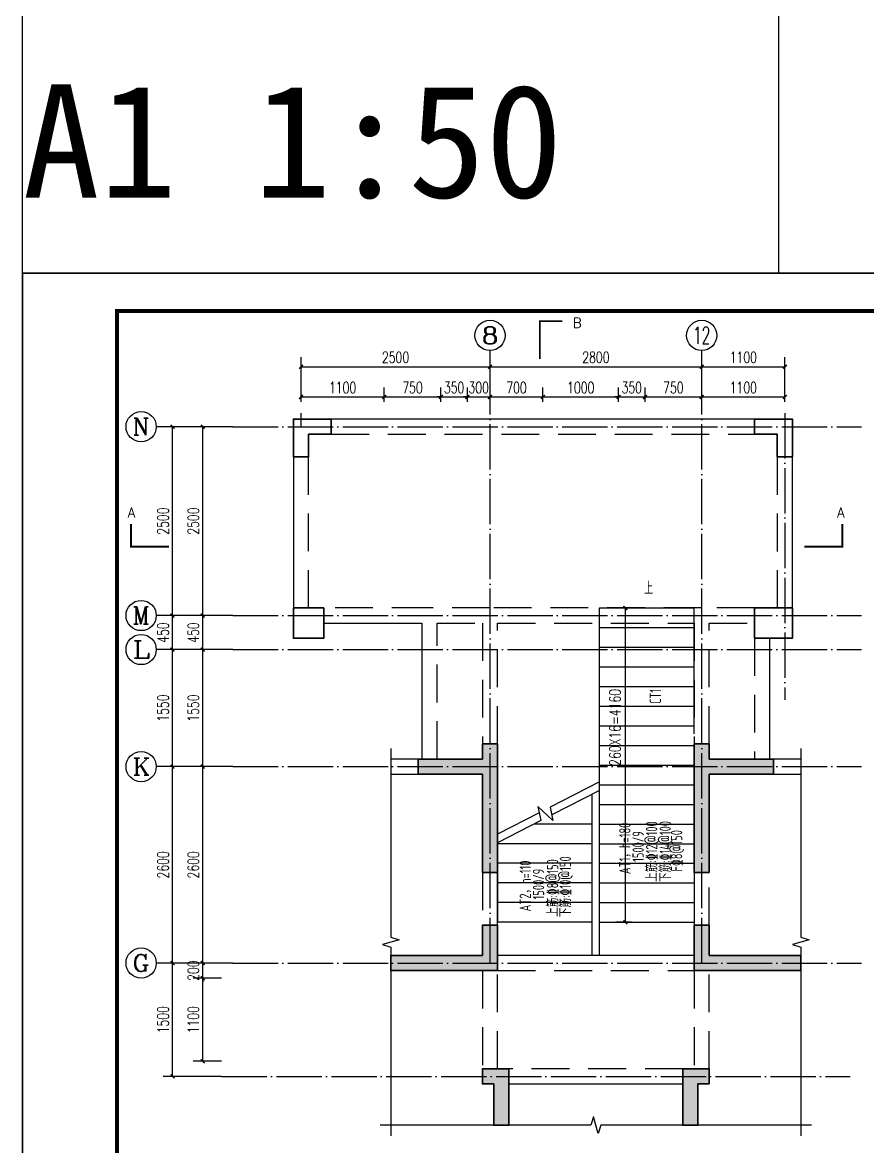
# Model space of a CAD drawing. Extents: x 393367 to 3005760, y 4998 to 826018.
# Drawn here: x 2798753 to 2809930, y 536102 to 550981 of the extents above; entities that cross this region are included whole.
import ezdxf
from ezdxf.enums import TextEntityAlignment as Align

# ---------------------------------------------------------------- set-up
doc = ezdxf.new("R2010")
doc.units = 0
doc.header["$LTSCALE"] = 1000
doc.linetypes.add('DASHED', pattern=[0.75, 0.5, -0.25])
doc.linetypes.add('DOTE', pattern=[2.42, 2, -0.2, 0.02, -0.2])
doc.layers.get('0').update_dxf_attribs({"linetype": 'CONTINUOUS'})
doc.layers.get('Defpoints').update_dxf_attribs({"linetype": 'CONTINUOUS'})
for name, color, linetype in [('-TK', 7, 'CONTINUOUS'), ('AXIS', 3, 'CONTINUOUS'), ('AXIS_TEXT', 7, 'CONTINUOUS'), ('COLU', 7, 'CONTINUOUS'), ('DIM', 3, 'CONTINUOUS'), ('DIM_SYMB', 3, 'CONTINUOUS'), ('DOTE', 8, 'DOTE'), ('PUB_DIM', 3, 'CONTINUOUS'), ('PUB_TEXT', 7, 'CONTINUOUS'), ('S-梁', 4, 'DASHED'), ('S-梁实线', 4, 'CONTINUOUS'), ('S-砼墙', 150, 'CONTINUOUS'), ('S-砼墙填充', 251, 'CONTINUOUS'), ('STAIR', 2, 'CONTINUOUS'), ('TEXT', 7, 'CONTINUOUS'), ('THIN', 7, 'CONTINUOUS'), ('尺寸标注', 86, 'CONTINUOUS')]:
    doc.layers.add(name, color=color, linetype=linetype)
doc.layers.add('yichutu', color=7, linetype='CONTINUOUS', true_color=0xffffff, plot=False)
doc.styles.add('_TCH_AXIS', font='COMPLEX', dxfattribs={"bigfont": 'GBCBIG'})
doc.styles.add('_TCH_DIM', font='simplex.shx', dxfattribs={"width": 0.65, "bigfont": 'gbcbig.shx'})
doc.styles.add('_TCH_DIM_T3', font='SIMPLEX', dxfattribs={"width": 0.705882, "bigfont": 'GBCBIG'})
doc.styles.add('_TCH_LABEL', font='COMPLEX', dxfattribs={"bigfont": 'GBCBIG'})
doc.styles.add('COMPLEX', font='COMPLEX')
doc.styles.add('TSSD_Rein', font='Tssdeng.shx', dxfattribs={"width": 0.7, "bigfont": 'hztxt.shx'})
doc.dimstyles.new('_TCH_ARCH&&50', dxfattribs={"dimtxt": 148.75, "dimasz": 50, "dimexe": 125, "dimexo": 150, "dimgap": 50, "dimtad": 1, "dimdec": 0, "dimzin": 0, "dimdsep": 46, "dimtxsty": '_TCH_DIM_T3', "dimblk": 'ARCHTICK', "dimcen": 0.09, "dimclrt": 4, "dimazin": 2, "dimtfac": 1, "dimtdec": 0, "dimtix": 1, "dimtmove": 2, "dimatfit": 3, "dimfxl": 1, "dimtolj": 1, "dimtzin": 0, "dimarcsym": 0})

# ---------------------------------------------------------------- blocks, each defined once
blk = doc.blocks.new('A1')
blk.add_lwpolyline([(0, 59400), (0, 0), (84100, 0), (84100, 59400)], close=True)
at = {"const_width": 100}
blk.add_lwpolyline([(2500, 58400), (2500, 1000), (83100, 1000), (83100, 58400)], close=True, dxfattribs=at)
blk = doc.blocks.new('_axiso')
blk.add_circle((0, 0), 0.5)
at = {"layer": 'AXIS_TEXT', "style": 'COMPLEX', "width": 1.041667}
blk.add_attdef('A', text='', height=0.56, dxfattribs=at).set_placement((-0.25, -0.28), (0.25, -0.28), align=Align.FIT)
blk = doc.blocks.new('_ArchTick')
at = {"color": 0, "linetype": 'ByBlock', "const_width": 0.4}
blk.add_lwpolyline([(-0.5, -0.5), (0.5, 0.5)], dxfattribs=at)
blk = doc.blocks.new('*D2278')
at = {"layer": 'Defpoints', "color": 0, "transparency": 16777216}
for p in [(2801137, 538330), (2801537, 538330), (2801537, 537230)]:
    blk.add_point(p, dxfattribs=at)
at = {"layer": '尺寸标注', "color": 0, "lineweight": -2, "transparency": 16777216}
for p, q in [((2801387, 538330), (2801012, 538330)), ((2801137, 537230), (2801137, 538330)), ((2801387, 537230), (2801012, 537230))]:
    blk.add_line(p, q, dxfattribs=at)
at = {"layer": '尺寸标注', "color": 0, "lineweight": -2, "transparency": 16777216, "xscale": 50, "yscale": 50, "zscale": 50}
for p, rotation in [((2801137, 538330), 90), ((2801137, 537230), 270)]:
    blk.add_blockref('_ArchTick', p, dxfattribs=dict(at, rotation=rotation))
at = {"layer": '尺寸标注', "color": 4, "transparency": 16777216, "insert": (2801012, 537780), "char_height": 148.8, "attachment_point": 5, "rotation": 90, "style": '_TCH_DIM_T3'}
blk.add_mtext('\\A1;1100', dxfattribs=at)
blk = doc.blocks.new('*D2279')
at = {"layer": 'Defpoints', "color": 0, "transparency": 16777216}
for p in [(2801137, 538530), (2801537, 538530), (2801537, 538330)]:
    blk.add_point(p, dxfattribs=at)
at = {"layer": '尺寸标注', "color": 0, "lineweight": -2, "transparency": 16777216}
for p, q in [((2801387, 538530), (2801012, 538530)), ((2801137, 538530), (2801137, 538580)), ((2801137, 538330), (2801137, 538530)), ((2801387, 538330), (2801012, 538330)), ((2801137, 538330), (2801137, 538280))]:
    blk.add_line(p, q, dxfattribs=at)
at = {"layer": '尺寸标注', "color": 0, "lineweight": -2, "transparency": 16777216, "xscale": 50, "yscale": 50, "zscale": 50}
for p, rotation in [((2801137, 538530), 270), ((2801137, 538330), 90)]:
    blk.add_blockref('_ArchTick', p, dxfattribs=dict(at, rotation=rotation))
at = {"layer": '尺寸标注', "color": 4, "transparency": 16777216, "insert": (2801012, 538430), "char_height": 148.8, "attachment_point": 5, "rotation": 90, "style": '_TCH_DIM_T3'}
blk.add_mtext('\\A1;200', dxfattribs=at)
blk = doc.blocks.new('*D2280')
at = {"layer": 'Defpoints', "color": 0, "transparency": 16777216}
for p in [(2801137, 541130), (2801537, 541130), (2801537, 538530)]:
    blk.add_point(p, dxfattribs=at)
at = {"layer": '尺寸标注', "color": 0, "lineweight": -2, "transparency": 16777216}
for p, q in [((2801387, 541130), (2801012, 541130)), ((2801137, 538530), (2801137, 541130)), ((2801387, 538530), (2801012, 538530))]:
    blk.add_line(p, q, dxfattribs=at)
at = {"layer": '尺寸标注', "color": 0, "lineweight": -2, "transparency": 16777216, "xscale": 50, "yscale": 50, "zscale": 50}
for p, rotation in [((2801137, 541130), 90), ((2801137, 538530), 270)]:
    blk.add_blockref('_ArchTick', p, dxfattribs=dict(at, rotation=rotation))
at = {"layer": '尺寸标注', "color": 4, "transparency": 16777216, "insert": (2801012, 539830), "char_height": 148.8, "attachment_point": 5, "rotation": 90, "style": '_TCH_DIM_T3'}
blk.add_mtext('\\A1;2600', dxfattribs=at)
blk = doc.blocks.new('*D2281')
at = {"layer": 'Defpoints', "color": 0, "transparency": 16777216}
for p in [(2801137, 542680), (2801537, 542680), (2801537, 541130)]:
    blk.add_point(p, dxfattribs=at)
at = {"layer": '尺寸标注', "color": 0, "lineweight": -2, "transparency": 16777216}
for p, q in [((2801387, 542680), (2801012, 542680)), ((2801137, 541130), (2801137, 542680)), ((2801387, 541130), (2801012, 541130))]:
    blk.add_line(p, q, dxfattribs=at)
at = {"layer": '尺寸标注', "color": 0, "lineweight": -2, "transparency": 16777216, "xscale": 50, "yscale": 50, "zscale": 50}
for p, rotation in [((2801137, 542680), 90), ((2801137, 541130), 270)]:
    blk.add_blockref('_ArchTick', p, dxfattribs=dict(at, rotation=rotation))
at = {"layer": '尺寸标注', "color": 4, "transparency": 16777216, "insert": (2801012, 541905), "char_height": 148.8, "attachment_point": 5, "rotation": 90, "style": '_TCH_DIM_T3'}
blk.add_mtext('\\A1;1550', dxfattribs=at)
blk = doc.blocks.new('*D2282')
at = {"layer": 'Defpoints', "color": 0, "transparency": 16777216}
for p in [(2801137, 543130), (2801537, 543130), (2801537, 542680)]:
    blk.add_point(p, dxfattribs=at)
at = {"layer": '尺寸标注', "color": 0, "lineweight": -2, "transparency": 16777216}
for p, q in [((2801387, 543130), (2801012, 543130)), ((2801137, 542680), (2801137, 543130)), ((2801387, 542680), (2801012, 542680))]:
    blk.add_line(p, q, dxfattribs=at)
at = {"layer": '尺寸标注', "color": 0, "lineweight": -2, "transparency": 16777216, "xscale": 50, "yscale": 50, "zscale": 50}
for p, rotation in [((2801137, 543130), 90), ((2801137, 542680), 270)]:
    blk.add_blockref('_ArchTick', p, dxfattribs=dict(at, rotation=rotation))
at = {"layer": '尺寸标注', "color": 4, "transparency": 16777216, "insert": (2801012, 542905), "char_height": 148.8, "attachment_point": 5, "rotation": 90, "style": '_TCH_DIM_T3'}
blk.add_mtext('\\A1;450', dxfattribs=at)
blk = doc.blocks.new('*D2283')
at = {"layer": 'Defpoints', "color": 0, "transparency": 16777216}
for p in [(2801137, 545630), (2801537, 545630), (2801537, 543130)]:
    blk.add_point(p, dxfattribs=at)
at = {"layer": '尺寸标注', "color": 0, "lineweight": -2, "transparency": 16777216}
for p, q in [((2801387, 545630), (2801012, 545630)), ((2801137, 543130), (2801137, 545630)), ((2801387, 543130), (2801012, 543130))]:
    blk.add_line(p, q, dxfattribs=at)
at = {"layer": '尺寸标注', "color": 0, "lineweight": -2, "transparency": 16777216, "xscale": 50, "yscale": 50, "zscale": 50}
for p, rotation in [((2801137, 545630), 90), ((2801137, 543130), 270)]:
    blk.add_blockref('_ArchTick', p, dxfattribs=dict(at, rotation=rotation))
at = {"layer": '尺寸标注', "color": 4, "transparency": 16777216, "insert": (2801012, 544380), "char_height": 148.8, "attachment_point": 5, "rotation": 90, "style": '_TCH_DIM_T3'}
blk.add_mtext('\\A1;2500', dxfattribs=at)
blk = doc.blocks.new('*D2284')
at = {"layer": 'Defpoints', "color": 0, "transparency": 16777216}
for p in [(2800737, 538530), (2801537, 538530), (2801537, 537030)]:
    blk.add_point(p, dxfattribs=at)
at = {"layer": 'PUB_DIM', "color": 0, "lineweight": -2, "transparency": 16777216}
for p, q in [((2801387, 538530), (2800612, 538530)), ((2800737, 537030), (2800737, 538530)), ((2801387, 537030), (2800612, 537030))]:
    blk.add_line(p, q, dxfattribs=at)
at = {"layer": 'PUB_DIM', "color": 0, "lineweight": -2, "transparency": 16777216, "xscale": 50, "yscale": 50, "zscale": 50}
for p, rotation in [((2800737, 538530), 90), ((2800737, 537030), 270)]:
    blk.add_blockref('_ArchTick', p, dxfattribs=dict(at, rotation=rotation))
at = {"layer": 'PUB_DIM', "color": 4, "transparency": 16777216, "insert": (2800612, 537780), "char_height": 148.8, "attachment_point": 5, "rotation": 90, "style": '_TCH_DIM_T3'}
blk.add_mtext('\\A1;1500', dxfattribs=at)
blk = doc.blocks.new('*D2285')
at = {"layer": 'Defpoints', "color": 0, "transparency": 16777216}
for p in [(2800737, 541130), (2801537, 541130), (2801537, 538530)]:
    blk.add_point(p, dxfattribs=at)
at = {"layer": 'PUB_DIM', "color": 0, "lineweight": -2, "transparency": 16777216}
for p, q in [((2801387, 541130), (2800612, 541130)), ((2800737, 538530), (2800737, 541130)), ((2801387, 538530), (2800612, 538530))]:
    blk.add_line(p, q, dxfattribs=at)
at = {"layer": 'PUB_DIM', "color": 0, "lineweight": -2, "transparency": 16777216, "xscale": 50, "yscale": 50, "zscale": 50}
for p, rotation in [((2800737, 541130), 90), ((2800737, 538530), 270)]:
    blk.add_blockref('_ArchTick', p, dxfattribs=dict(at, rotation=rotation))
at = {"layer": 'PUB_DIM', "color": 4, "transparency": 16777216, "insert": (2800612, 539830), "char_height": 148.8, "attachment_point": 5, "rotation": 90, "style": '_TCH_DIM_T3'}
blk.add_mtext('\\A1;2600', dxfattribs=at)
blk = doc.blocks.new('*D2286')
at = {"layer": 'Defpoints', "color": 0, "transparency": 16777216}
for p in [(2800737, 542680), (2801537, 542680), (2801537, 541130)]:
    blk.add_point(p, dxfattribs=at)
at = {"layer": 'PUB_DIM', "color": 0, "lineweight": -2, "transparency": 16777216}
for p, q in [((2801387, 542680), (2800612, 542680)), ((2800737, 541130), (2800737, 542680)), ((2801387, 541130), (2800612, 541130))]:
    blk.add_line(p, q, dxfattribs=at)
at = {"layer": 'PUB_DIM', "color": 0, "lineweight": -2, "transparency": 16777216, "xscale": 50, "yscale": 50, "zscale": 50}
for p, rotation in [((2800737, 542680), 90), ((2800737, 541130), 270)]:
    blk.add_blockref('_ArchTick', p, dxfattribs=dict(at, rotation=rotation))
at = {"layer": 'PUB_DIM', "color": 4, "transparency": 16777216, "insert": (2800612, 541905), "char_height": 148.8, "attachment_point": 5, "rotation": 90, "style": '_TCH_DIM_T3'}
blk.add_mtext('\\A1;1550', dxfattribs=at)
blk = doc.blocks.new('*D2287')
at = {"layer": 'Defpoints', "color": 0, "transparency": 16777216}
for p in [(2800737, 543130), (2801537, 543130), (2801537, 542680)]:
    blk.add_point(p, dxfattribs=at)
at = {"layer": 'PUB_DIM', "color": 0, "lineweight": -2, "transparency": 16777216}
for p, q in [((2801387, 543130), (2800612, 543130)), ((2800737, 542680), (2800737, 543130)), ((2801387, 542680), (2800612, 542680))]:
    blk.add_line(p, q, dxfattribs=at)
at = {"layer": 'PUB_DIM', "color": 0, "lineweight": -2, "transparency": 16777216, "xscale": 50, "yscale": 50, "zscale": 50}
for p, rotation in [((2800737, 543130), 90), ((2800737, 542680), 270)]:
    blk.add_blockref('_ArchTick', p, dxfattribs=dict(at, rotation=rotation))
at = {"layer": 'PUB_DIM', "color": 4, "transparency": 16777216, "insert": (2800612, 542905), "char_height": 148.8, "attachment_point": 5, "rotation": 90, "style": '_TCH_DIM_T3'}
blk.add_mtext('\\A1;450', dxfattribs=at)
blk = doc.blocks.new('*D2288')
at = {"layer": 'Defpoints', "color": 0, "transparency": 16777216}
for p in [(2800737, 545630), (2801537, 545630), (2801537, 543130)]:
    blk.add_point(p, dxfattribs=at)
at = {"layer": 'PUB_DIM', "color": 0, "lineweight": -2, "transparency": 16777216}
for p, q in [((2801387, 545630), (2800612, 545630)), ((2800737, 543130), (2800737, 545630)), ((2801387, 543130), (2800612, 543130))]:
    blk.add_line(p, q, dxfattribs=at)
at = {"layer": 'PUB_DIM', "color": 0, "lineweight": -2, "transparency": 16777216, "xscale": 50, "yscale": 50, "zscale": 50}
for p, rotation in [((2800737, 545630), 90), ((2800737, 543130), 270)]:
    blk.add_blockref('_ArchTick', p, dxfattribs=dict(at, rotation=rotation))
at = {"layer": 'PUB_DIM', "color": 4, "transparency": 16777216, "insert": (2800612, 544380), "char_height": 148.8, "attachment_point": 5, "rotation": 90, "style": '_TCH_DIM_T3'}
blk.add_mtext('\\A1;2500', dxfattribs=at)
blk = doc.blocks.new('*D2289')
at = {"layer": 'Defpoints', "color": 0, "transparency": 16777216}
for p in [(2803537, 546024), (2802437, 545809), (2803537, 545809)]:
    blk.add_point(p, dxfattribs=at)
at = {"layer": '尺寸标注', "color": 0, "lineweight": -2, "transparency": 16777216}
for p, q in [((2802437, 545959), (2802437, 546149)), ((2803537, 545959), (2803537, 546149)), ((2802437, 546024), (2803537, 546024))]:
    blk.add_line(p, q, dxfattribs=at)
at = {"layer": '尺寸标注', "color": 0, "lineweight": -2, "transparency": 16777216, "xscale": 50, "yscale": 50, "zscale": 50, "rotation": 180}
blk.add_blockref('_ArchTick', (2802437, 546024), dxfattribs=at)
at = {"layer": '尺寸标注', "color": 0, "lineweight": -2, "transparency": 16777216, "xscale": 50, "yscale": 50, "zscale": 50}
blk.add_blockref('_ArchTick', (2803537, 546024), dxfattribs=at)
at = {"layer": '尺寸标注', "color": 4, "transparency": 16777216, "insert": (2802987, 546148), "char_height": 148.8, "attachment_point": 5, "style": '_TCH_DIM_T3'}
blk.add_mtext('\\A1;1100', dxfattribs=at)
blk = doc.blocks.new('*D2290')
at = {"layer": 'Defpoints', "color": 0, "transparency": 16777216}
for p in [(2804287, 546024), (2803537, 545809), (2804287, 545809)]:
    blk.add_point(p, dxfattribs=at)
at = {"layer": '尺寸标注', "color": 0, "lineweight": -2, "transparency": 16777216}
for p, q in [((2803537, 545959), (2803537, 546149)), ((2804287, 545959), (2804287, 546149)), ((2803537, 546024), (2804287, 546024))]:
    blk.add_line(p, q, dxfattribs=at)
at = {"layer": '尺寸标注', "color": 0, "lineweight": -2, "transparency": 16777216, "xscale": 50, "yscale": 50, "zscale": 50, "rotation": 180}
blk.add_blockref('_ArchTick', (2803537, 546024), dxfattribs=at)
at = {"layer": '尺寸标注', "color": 0, "lineweight": -2, "transparency": 16777216, "xscale": 50, "yscale": 50, "zscale": 50}
blk.add_blockref('_ArchTick', (2804287, 546024), dxfattribs=at)
at = {"layer": '尺寸标注', "color": 4, "transparency": 16777216, "insert": (2803912, 546148), "char_height": 148.8, "attachment_point": 5, "style": '_TCH_DIM_T3'}
blk.add_mtext('\\A1;750', dxfattribs=at)
blk = doc.blocks.new('*D2291')
at = {"layer": 'Defpoints', "color": 0, "transparency": 16777216}
for p in [(2804637, 546024), (2804287, 545809), (2804637, 545809)]:
    blk.add_point(p, dxfattribs=at)
at = {"layer": '尺寸标注', "color": 0, "lineweight": -2, "transparency": 16777216}
for p, q in [((2804287, 545959), (2804287, 546149)), ((2804637, 545959), (2804637, 546149)), ((2804287, 546024), (2804237, 546024)), ((2804287, 546024), (2804637, 546024)), ((2804637, 546024), (2804687, 546024))]:
    blk.add_line(p, q, dxfattribs=at)
at = {"layer": '尺寸标注', "color": 0, "lineweight": -2, "transparency": 16777216, "xscale": 50, "yscale": 50, "zscale": 50}
blk.add_blockref('_ArchTick', (2804287, 546024), dxfattribs=at)
at = {"layer": '尺寸标注', "color": 0, "lineweight": -2, "transparency": 16777216, "xscale": 50, "yscale": 50, "zscale": 50, "rotation": 180}
blk.add_blockref('_ArchTick', (2804637, 546024), dxfattribs=at)
at = {"layer": '尺寸标注', "color": 4, "transparency": 16777216, "insert": (2804462, 546148), "char_height": 148.8, "attachment_point": 5, "style": '_TCH_DIM_T3'}
blk.add_mtext('\\A1;350', dxfattribs=at)
blk = doc.blocks.new('*D2269')
at = {"layer": 'Defpoints', "color": 0, "transparency": 16777216}
for p in [(2804937, 546024), (2804637, 545809), (2804937, 545809)]:
    blk.add_point(p, dxfattribs=at)
at = {"layer": '尺寸标注', "color": 0, "lineweight": -2, "transparency": 16777216}
for p, q in [((2804637, 545959), (2804637, 546149)), ((2804937, 545959), (2804937, 546149)), ((2804637, 546024), (2804587, 546024)), ((2804637, 546024), (2804937, 546024)), ((2804937, 546024), (2804987, 546024))]:
    blk.add_line(p, q, dxfattribs=at)
at = {"layer": '尺寸标注', "color": 0, "lineweight": -2, "transparency": 16777216, "xscale": 50, "yscale": 50, "zscale": 50}
blk.add_blockref('_ArchTick', (2804637, 546024), dxfattribs=at)
at = {"layer": '尺寸标注', "color": 0, "lineweight": -2, "transparency": 16777216, "xscale": 50, "yscale": 50, "zscale": 50, "rotation": 180}
blk.add_blockref('_ArchTick', (2804937, 546024), dxfattribs=at)
at = {"layer": '尺寸标注', "color": 4, "transparency": 16777216, "insert": (2804787, 546148), "char_height": 148.8, "attachment_point": 5, "style": '_TCH_DIM_T3'}
blk.add_mtext('\\A1;300', dxfattribs=at)
blk = doc.blocks.new('*D2270')
at = {"layer": 'Defpoints', "color": 0, "transparency": 16777216}
for p in [(2805637, 546024), (2804937, 545809), (2805637, 545809)]:
    blk.add_point(p, dxfattribs=at)
at = {"layer": '尺寸标注', "color": 0, "lineweight": -2, "transparency": 16777216}
for p, q in [((2804937, 545959), (2804937, 546149)), ((2805637, 545959), (2805637, 546149)), ((2804937, 546024), (2805637, 546024))]:
    blk.add_line(p, q, dxfattribs=at)
at = {"layer": '尺寸标注', "color": 0, "lineweight": -2, "transparency": 16777216, "xscale": 50, "yscale": 50, "zscale": 50, "rotation": 180}
blk.add_blockref('_ArchTick', (2804937, 546024), dxfattribs=at)
at = {"layer": '尺寸标注', "color": 0, "lineweight": -2, "transparency": 16777216, "xscale": 50, "yscale": 50, "zscale": 50}
blk.add_blockref('_ArchTick', (2805637, 546024), dxfattribs=at)
at = {"layer": '尺寸标注', "color": 4, "transparency": 16777216, "insert": (2805287, 546148), "char_height": 148.8, "attachment_point": 5, "style": '_TCH_DIM_T3'}
blk.add_mtext('\\A1;700', dxfattribs=at)
blk = doc.blocks.new('*D2271')
at = {"layer": 'Defpoints', "color": 0, "transparency": 16777216}
for p in [(2806637, 546024), (2805637, 545809), (2806637, 545809)]:
    blk.add_point(p, dxfattribs=at)
at = {"layer": '尺寸标注', "color": 0, "lineweight": -2, "transparency": 16777216}
for p, q in [((2805637, 545959), (2805637, 546149)), ((2806637, 545959), (2806637, 546149)), ((2805637, 546024), (2806637, 546024))]:
    blk.add_line(p, q, dxfattribs=at)
at = {"layer": '尺寸标注', "color": 0, "lineweight": -2, "transparency": 16777216, "xscale": 50, "yscale": 50, "zscale": 50, "rotation": 180}
blk.add_blockref('_ArchTick', (2805637, 546024), dxfattribs=at)
at = {"layer": '尺寸标注', "color": 0, "lineweight": -2, "transparency": 16777216, "xscale": 50, "yscale": 50, "zscale": 50}
blk.add_blockref('_ArchTick', (2806637, 546024), dxfattribs=at)
at = {"layer": '尺寸标注', "color": 4, "transparency": 16777216, "insert": (2806137, 546148), "char_height": 148.8, "attachment_point": 5, "style": '_TCH_DIM_T3'}
blk.add_mtext('\\A1;1000', dxfattribs=at)
blk = doc.blocks.new('*D2272')
at = {"layer": 'Defpoints', "color": 0, "transparency": 16777216}
for p in [(2806987, 546024), (2806637, 545809), (2806987, 545809)]:
    blk.add_point(p, dxfattribs=at)
at = {"layer": '尺寸标注', "color": 0, "lineweight": -2, "transparency": 16777216}
for p, q in [((2806637, 545959), (2806637, 546149)), ((2806987, 545959), (2806987, 546149)), ((2806637, 546024), (2806587, 546024)), ((2806637, 546024), (2806987, 546024)), ((2806987, 546024), (2807037, 546024))]:
    blk.add_line(p, q, dxfattribs=at)
at = {"layer": '尺寸标注', "color": 0, "lineweight": -2, "transparency": 16777216, "xscale": 50, "yscale": 50, "zscale": 50}
blk.add_blockref('_ArchTick', (2806637, 546024), dxfattribs=at)
at = {"layer": '尺寸标注', "color": 0, "lineweight": -2, "transparency": 16777216, "xscale": 50, "yscale": 50, "zscale": 50, "rotation": 180}
blk.add_blockref('_ArchTick', (2806987, 546024), dxfattribs=at)
at = {"layer": '尺寸标注', "color": 4, "transparency": 16777216, "insert": (2806812, 546148), "char_height": 148.8, "attachment_point": 5, "style": '_TCH_DIM_T3'}
blk.add_mtext('\\A1;350', dxfattribs=at)
blk = doc.blocks.new('*D2273')
at = {"layer": 'Defpoints', "color": 0, "transparency": 16777216}
for p in [(2807737, 546024), (2806987, 545809), (2807737, 545809)]:
    blk.add_point(p, dxfattribs=at)
at = {"layer": '尺寸标注', "color": 0, "lineweight": -2, "transparency": 16777216}
for p, q in [((2806987, 545959), (2806987, 546149)), ((2807737, 545959), (2807737, 546149)), ((2806987, 546024), (2807737, 546024))]:
    blk.add_line(p, q, dxfattribs=at)
at = {"layer": '尺寸标注', "color": 0, "lineweight": -2, "transparency": 16777216, "xscale": 50, "yscale": 50, "zscale": 50, "rotation": 180}
blk.add_blockref('_ArchTick', (2806987, 546024), dxfattribs=at)
at = {"layer": '尺寸标注', "color": 0, "lineweight": -2, "transparency": 16777216, "xscale": 50, "yscale": 50, "zscale": 50}
blk.add_blockref('_ArchTick', (2807737, 546024), dxfattribs=at)
at = {"layer": '尺寸标注', "color": 4, "transparency": 16777216, "insert": (2807362, 546148), "char_height": 148.8, "attachment_point": 5, "style": '_TCH_DIM_T3'}
blk.add_mtext('\\A1;750', dxfattribs=at)
blk = doc.blocks.new('*D2274')
at = {"layer": 'Defpoints', "color": 0, "transparency": 16777216}
for p in [(2808837, 546024), (2807737, 545809), (2808837, 545809)]:
    blk.add_point(p, dxfattribs=at)
at = {"layer": '尺寸标注', "color": 0, "lineweight": -2, "transparency": 16777216}
for p, q in [((2807737, 545959), (2807737, 546149)), ((2808837, 545959), (2808837, 546149)), ((2807737, 546024), (2808837, 546024))]:
    blk.add_line(p, q, dxfattribs=at)
at = {"layer": '尺寸标注', "color": 0, "lineweight": -2, "transparency": 16777216, "xscale": 50, "yscale": 50, "zscale": 50, "rotation": 180}
blk.add_blockref('_ArchTick', (2807737, 546024), dxfattribs=at)
at = {"layer": '尺寸标注', "color": 0, "lineweight": -2, "transparency": 16777216, "xscale": 50, "yscale": 50, "zscale": 50}
blk.add_blockref('_ArchTick', (2808837, 546024), dxfattribs=at)
at = {"layer": '尺寸标注', "color": 4, "transparency": 16777216, "insert": (2808287, 546148), "char_height": 148.8, "attachment_point": 5, "style": '_TCH_DIM_T3'}
blk.add_mtext('\\A1;1100', dxfattribs=at)
blk = doc.blocks.new('*D2275')
at = {"layer": 'Defpoints', "color": 0, "transparency": 16777216}
for p in [(2804937, 546424), (2802437, 545809), (2804937, 545809)]:
    blk.add_point(p, dxfattribs=at)
at = {"layer": 'PUB_DIM', "color": 0, "lineweight": -2, "transparency": 16777216}
for p, q in [((2802437, 545959), (2802437, 546549)), ((2804937, 545959), (2804937, 546549)), ((2802437, 546424), (2804937, 546424))]:
    blk.add_line(p, q, dxfattribs=at)
at = {"layer": 'PUB_DIM', "color": 0, "lineweight": -2, "transparency": 16777216, "xscale": 50, "yscale": 50, "zscale": 50, "rotation": 180}
blk.add_blockref('_ArchTick', (2802437, 546424), dxfattribs=at)
at = {"layer": 'PUB_DIM', "color": 0, "lineweight": -2, "transparency": 16777216, "xscale": 50, "yscale": 50, "zscale": 50}
blk.add_blockref('_ArchTick', (2804937, 546424), dxfattribs=at)
at = {"layer": 'PUB_DIM', "color": 4, "transparency": 16777216, "insert": (2803687, 546548), "char_height": 148.8, "attachment_point": 5, "style": '_TCH_DIM_T3'}
blk.add_mtext('\\A1;2500', dxfattribs=at)
blk = doc.blocks.new('*D2276')
at = {"layer": 'Defpoints', "color": 0, "transparency": 16777216}
for p in [(2807737, 546424), (2804937, 545809), (2807737, 545809)]:
    blk.add_point(p, dxfattribs=at)
at = {"layer": 'PUB_DIM', "color": 0, "lineweight": -2, "transparency": 16777216}
for p, q in [((2804937, 545959), (2804937, 546549)), ((2807737, 545959), (2807737, 546549)), ((2804937, 546424), (2807737, 546424))]:
    blk.add_line(p, q, dxfattribs=at)
at = {"layer": 'PUB_DIM', "color": 0, "lineweight": -2, "transparency": 16777216, "xscale": 50, "yscale": 50, "zscale": 50, "rotation": 180}
blk.add_blockref('_ArchTick', (2804937, 546424), dxfattribs=at)
at = {"layer": 'PUB_DIM', "color": 0, "lineweight": -2, "transparency": 16777216, "xscale": 50, "yscale": 50, "zscale": 50}
blk.add_blockref('_ArchTick', (2807737, 546424), dxfattribs=at)
at = {"layer": 'PUB_DIM', "color": 4, "transparency": 16777216, "insert": (2806337, 546548), "char_height": 148.8, "attachment_point": 5, "style": '_TCH_DIM_T3'}
blk.add_mtext('\\A1;2800', dxfattribs=at)
blk = doc.blocks.new('*D2277')
at = {"layer": 'Defpoints', "color": 0, "transparency": 16777216}
for p in [(2808837, 546424), (2807737, 545809), (2808837, 545809)]:
    blk.add_point(p, dxfattribs=at)
at = {"layer": 'PUB_DIM', "color": 0, "lineweight": -2, "transparency": 16777216}
for p, q in [((2807737, 545959), (2807737, 546549)), ((2808837, 545959), (2808837, 546549)), ((2807737, 546424), (2808837, 546424))]:
    blk.add_line(p, q, dxfattribs=at)
at = {"layer": 'PUB_DIM', "color": 0, "lineweight": -2, "transparency": 16777216, "xscale": 50, "yscale": 50, "zscale": 50, "rotation": 180}
blk.add_blockref('_ArchTick', (2807737, 546424), dxfattribs=at)
at = {"layer": 'PUB_DIM', "color": 0, "lineweight": -2, "transparency": 16777216, "xscale": 50, "yscale": 50, "zscale": 50}
blk.add_blockref('_ArchTick', (2808837, 546424), dxfattribs=at)
at = {"layer": 'PUB_DIM', "color": 4, "transparency": 16777216, "insert": (2808287, 546548), "char_height": 148.8, "attachment_point": 5, "style": '_TCH_DIM_T3'}
blk.add_mtext('\\A1;1100', dxfattribs=at)
blk = doc.blocks.new('*D2292')
at = {"layer": 'Defpoints', "color": 0, "transparency": 16777216}
for p in [(2806727, 543230), (2806956, 543230), (2806956, 539070)]:
    blk.add_point(p, dxfattribs=at)
at = {"layer": '尺寸标注', "color": 0, "lineweight": -2, "transparency": 16777216}
for p, q in [((2806806, 543230), (2806602, 543230)), ((2806727, 539070), (2806727, 543230)), ((2806806, 539070), (2806602, 539070))]:
    blk.add_line(p, q, dxfattribs=at)
at = {"layer": '尺寸标注', "color": 0, "lineweight": -2, "transparency": 16777216, "xscale": 50, "yscale": 50, "zscale": 50}
for p, rotation in [((2806727, 543230), 90), ((2806727, 539070), 270)]:
    blk.add_blockref('_ArchTick', p, dxfattribs=dict(at, rotation=rotation))
at = {"layer": '尺寸标注', "color": 4, "transparency": 16777216, "insert": (2806590, 541650), "char_height": 148.75, "attachment_point": 5, "rotation": 90, "style": '_TCH_DIM_T3'}
blk.add_mtext('\\A1;260X16=4160', dxfattribs=at)
blk = doc.blocks.new('yct-841-594-42050-29700-50-1000')
at = {"layer": 'yichutu', "color": 7, "true_color": 0xffffff}
blk.add_lwpolyline([(0, 0), (0, 29700), (42050, 29700), (42050, 0)], close=True, dxfattribs=at)
blk.add_text('A1 1:50', height=1500, dxfattribs=at).set_placement((0, 30700))

msp = doc.modelspace()

# ---------------------------------------------------------------- hatches: boundary and pattern name
at = {"layer": 'S-砼墙填充'}
for points in [[(2804836.77086, 541030.46778), (2804836.7475, 539730.46965), (2805036.7475, 539730.46591), (2805036.77273, 541430.46844), (2804836.77273, 541430.46844), (2804836.77273, 541230.46778), (2803986.77271, 541230.46778), (2803986.77271, 541030.46778)], [(2807836.74751, 539730.41359), (2807836.77087, 541030.42097), (2808686.77826, 541030.46778), (2808686.76724, 541230.46778), (2807836.77273, 541230.42097), (2807836.77273, 541430.46844), (2807636.77273, 541430.46844), (2807636.74751, 539730.41733)], [(2805036.67636, 538430.46752), (2805036.67636, 539030.46752), (2804836.67636, 539030.46752), (2804836.67636, 538630.46752), (2803623.75388, 538630.46752), (2803623.75388, 538430.46752)], [(2809049.78784, 538430.46752), (2809049.78784, 538630.46752), (2807836.8691, 538630.46752), (2807836.8691, 539030.46752), (2807636.8691, 539030.46752), (2807636.8691, 538430.46752)], [(2805186.67455, 536383.58311), (2805186.67455, 537130.4227), (2804836.67492, 537130.42399), (2804836.67418, 536930.42399), (2804986.67455, 536930.42344), (2804986.67455, 536383.58311)], [(2807836.8602, 536930.41291), (2807836.88162, 537130.41291), (2807486.87091, 537130.40577), (2807486.87091, 536383.58311), (2807686.87091, 536383.58311), (2807686.87091, 536930.42005)]]:
    msp.add_hatch(color=142, dxfattribs=at).paths.add_polyline_path(points)

# ---------------------------------------------------------------- linework, layer by layer
at = {"layer": 'AXIS'}
for p, q in [((2804936.77273, 545809.29703), (2804936.77273, 546638.5101)), ((2807736.77273, 545809.29703), (2807736.77273, 546638.5101)), ((2801536.77338, 545630.47092), (2800522.1658, 545630.47092)), ((2801536.77338, 543130.47193), (2800522.1658, 543130.47193)), ((2801536.77338, 542680.47193), (2800522.1658, 542680.47193)), ((2801536.77338, 541130.47194), (2800522.1658, 541130.47194)), ((2801536.77338, 538530.47193), (2800522.1658, 538530.47193))]:
    msp.add_line(p, q, dxfattribs=at)
at = {"layer": 'COLU', "lineweight": 35}
for points in [[(2802336.67495, 545230.51449), (2802536.67495, 545230.51449), (2802536.67495, 545530.51449), (2802836.67495, 545530.51449), (2802836.67495, 545730.51449), (2802336.67495, 545730.51449)], [(2808436.77273, 545730.41546), (2808436.77273, 545530.41546), (2808736.77273, 545530.41546), (2808736.77273, 545230.41546), (2808936.77273, 545230.41546), (2808936.77273, 545730.41546)], [(2802736.75781, 543230.46778), (2802336.75781, 543230.46778), (2802336.75781, 542830.46778), (2802736.75781, 542830.46778)], [(2808936.77273, 543230.41546), (2808436.77273, 543230.41546), (2808436.77273, 542830.41546), (2808936.77273, 542830.41546)]]:
    msp.add_lwpolyline(points, close=True, dxfattribs=at)
at = {"layer": 'DIM', "color": 5, "linetype": 'ByBlock'}
msp.add_lwpolyline([(2798752.93768, 557662.12225), (2808752.93768, 557662.12225), (2808752.93768, 547662.12225), (2798752.93768, 547662.12225)], close=True, dxfattribs=at)
at = {"layer": 'DIM_SYMB', "color": 6, "const_width": 25}
for points in [[(2805595.2492, 546527.97338), (2805595.2492, 547027.97338), (2805895.2492, 547027.97338)], [(2800688.90831, 544041.29468), (2800188.90831, 544041.29468), (2800188.90831, 544341.29468)], [(2809095.74479, 544041.29468), (2809595.74479, 544041.29468), (2809595.74479, 544341.29468)]]:
    msp.add_lwpolyline(points, dxfattribs=at)
at = {"layer": 'DIM_SYMB'}
msp.add_lwpolyline([(2807011.67454, 543360.47171, 0, 0, 0), (2807011.67454, 541560.47171, 40, 0, 0), (2807011.67454, 541410.47171, 0, 0, 0)], format="xyseb", dxfattribs=at)
at = {"layer": 'DOTE', "linetype": 'DOTE', "ltscale": 0.3}
for p, q in [((2802436.77323, 545630.46985), (2802436.77323, 545809.29703)), ((2804936.77273, 538530.74219), (2804936.77273, 545809.29703)), ((2807736.77273, 538530.74219), (2807736.77273, 545809.29703)), ((2808836.77186, 545809.29703), (2808836.77455, 542014.72213)), ((2801536.77338, 545630.47092), (2809849.35251, 545630.47092)), ((2801536.77338, 543130.47194), (2809849.35251, 543130.47194)), ((2801536.77338, 542680.47193), (2809849.35251, 542680.47193)), ((2801536.77338, 541130.47194), (2809849.35251, 541130.47194)), ((2801536.77338, 538530.47193), (2809849.35251, 538530.47193)), ((2801386.77338, 537030.47193), (2809699.35251, 537030.47193))]:
    msp.add_line(p, q, dxfattribs=at)
at = {"layer": 'S-梁'}
for p, q in [((2802836.67495, 545530.5083), (2808436.77273, 545530.42165)), ((2802536.7545, 543230.46778), (2802536.68821, 545230.51449)), ((2808736.77273, 545230.41546), (2808736.77273, 543230.41546)), ((2804136.77185, 543230.48272), (2802736.75781, 543230.47041)), ((2804936.81196, 543230.46778), (2804136.77459, 543230.48272)), ((2807736.81197, 543230.41546), (2804936.81196, 543230.46778)), ((2808436.77273, 543230.40238), (2807736.81197, 543230.41546)), ((2804236.77273, 541230.46778), (2804236.77273, 543030.48086)), ((2804236.77273, 543030.48086), (2804836.77273, 543030.46965)), ((2804836.77273, 543030.46965), (2804836.77273, 541430.46844)), ((2805036.77273, 541430.46844), (2805036.77273, 543030.46591)), ((2805036.77273, 543030.46591), (2807636.77273, 543030.41733)), ((2807636.77273, 543030.41733), (2807636.77273, 541430.46844)), ((2807836.77273, 541430.46844), (2807836.77273, 543030.41359)), ((2807836.77273, 543030.41359), (2808436.77273, 543030.40238)), ((2808436.77113, 542830.41546), (2808436.78819, 541230.45401)), ((2803623.75388, 541030.46778), (2803986.77271, 541030.46778)), ((2808686.77275, 541030.46778), (2809049.78784, 541030.46778)), ((2804836.7475, 539730.47726), (2804836.67636, 539030.477)), ((2807836.8691, 539030.48373), (2807836.74751, 539730.43168)), ((2804836.67636, 538430.46752), (2804836.67636, 537130.42399)), ((2805036.67636, 537130.42325), (2805036.67636, 538430.46752)), ((2805036.67636, 538430.46752), (2807636.8691, 538430.46752)), ((2807636.8691, 538430.46752), (2807636.8691, 537130.41648)), ((2807836.8691, 537130.41291), (2807836.8691, 538430.46752)), ((2807486.87091, 537130.41332), (2805186.67455, 537130.42266))]:
    msp.add_line(p, q, dxfattribs=at)
at = {"layer": 'S-梁实线'}
for p, q in [((2808436.77273, 545730.42165), (2802836.67495, 545730.5083)), ((2802336.68821, 545230.51449), (2802336.7545, 543230.46778)), ((2808936.77273, 543230.41546), (2808936.77273, 545230.41546)), ((2802736.75781, 543030.47041), (2804036.77273, 543030.48185)), ((2804036.77273, 543030.48185), (2804036.77273, 541230.46778)), ((2808636.78819, 541230.46502), (2808636.77113, 542830.41546)), ((2803986.77271, 541230.46778), (2803623.75388, 541230.46778)), ((2809049.78784, 541230.46778), (2808686.77275, 541230.46778)), ((2805036.67636, 539030.45803), (2805036.7475, 539730.45829)), ((2807636.74751, 539730.39925), (2807636.8691, 539030.4513)), ((2807636.8691, 538630.46752), (2805036.67636, 538630.46752)), ((2805186.67455, 536930.42266), (2807486.87091, 536930.41332))]:
    msp.add_line(p, q, dxfattribs=at)
at = {"layer": 'S-砼墙', "color": 150, "lineweight": 35}
for points in [[(2804836.77086, 541030.46778), (2804836.7475, 539730.46965), (2805036.7475, 539730.46591), (2805036.77273, 541430.46844), (2804836.77273, 541430.46844), (2804836.77273, 541230.46778), (2803986.77271, 541230.46778), (2803986.77271, 541030.46778)], [(2807836.74751, 539730.41359), (2807836.77087, 541030.42097), (2808686.77826, 541030.46778), (2808686.76724, 541230.46778), (2807836.77273, 541230.42097), (2807836.77273, 541430.46844), (2807636.77273, 541430.46844), (2807636.74751, 539730.41733)], [(2805036.67636, 538430.46752), (2805036.67636, 539030.46752), (2804836.67636, 539030.46752), (2804836.67636, 538630.46752), (2803623.75388, 538630.46752), (2803623.75388, 538430.46752)], [(2809049.78784, 538430.46752), (2809049.78784, 538630.46752), (2807836.8691, 538630.46752), (2807836.8691, 539030.46752), (2807636.8691, 539030.46752), (2807636.8691, 538430.46752)], [(2805186.67455, 536383.58311), (2805186.67455, 537130.4227), (2804836.67492, 537130.42399), (2804836.67418, 536930.42399), (2804986.67455, 536930.42344), (2804986.67455, 536383.58311), (2805186.67455, 536383.58311), (2805186.67455, 536383.58311)], [(2807836.8602, 536930.41291), (2807836.88162, 537130.41291), (2807486.87091, 537130.40577), (2807486.87091, 536383.58311), (2807486.87091, 536383.58311), (2807486.87091, 536383.58311), (2807686.87091, 536383.58311), (2807686.87091, 536930.42005)]]:
    msp.add_lwpolyline(points, close=True, dxfattribs=at)
at = {"layer": 'STAIR'}
for p, q in [((2806386.67454, 538630.46752), (2806386.67454, 543230.47171)), ((2806386.67454, 543230.47171), (2807636.67454, 543230.47171)), ((2807636.67454, 541566.47171), (2807636.67454, 543230.47171)), ((2806386.67454, 542970.47171), (2807636.67454, 542970.47171)), ((2806386.67454, 542710.47171), (2807636.67454, 542710.47171)), ((2806386.67454, 542450.47171), (2807636.67454, 542450.47171)), ((2806386.67454, 542190.47171), (2807636.67454, 542190.47171)), ((2806386.67454, 541930.47171), (2807636.67454, 541930.47171)), ((2806386.67454, 541670.47171), (2807636.67454, 541670.47171)), ((2806386.67454, 541410.47171), (2807636.77244, 541410.47171)), ((2806386.67454, 541150.47171), (2807636.76858, 541150.47171)), ((2806386.67454, 540928.72527), (2805730.72372, 540592.09115)), ((2806386.67454, 540890.47171), (2807636.76472, 540890.47171)), ((2806386.67454, 540816.32534), (2805752.54322, 540490.88899)), ((2806286.67635, 538630.46752), (2806286.67635, 540765.00624)), ((2805768.32996, 540417.66766), (2805571.08235, 540600.53269)), ((2805571.08235, 540600.53269), (2805610.44473, 540417.96401)), ((2805730.72372, 540592.09115), (2805768.32996, 540417.66766)), ((2806386.67454, 540630.47171), (2807636.67454, 540630.47171)), ((2805588.62523, 540519.16617), (2805036.70685, 540235.92153)), ((2805610.44473, 540417.96401), (2805036.70685, 540123.52159)), ((2806286.67635, 540370.47171), (2805517.90326, 540370.47171)), ((2806386.67454, 540370.47171), (2807636.67454, 540370.47171)), ((2805036.70685, 540123.52159), (2805036.70685, 539070.47171)), ((2806286.67635, 540110.47171), (2805036.70685, 540110.47171)), ((2806386.67454, 540110.47171), (2807636.67454, 540110.47171)), ((2806286.67635, 539850.47171), (2805036.70685, 539850.47171)), ((2806386.67454, 539850.47171), (2807636.67454, 539850.47171)), ((2806286.67635, 539590.47171), (2805036.70685, 539590.47171)), ((2806386.67454, 539590.47171), (2807636.67454, 539590.47171)), ((2806286.67635, 539330.47171), (2805036.70685, 539330.47171)), ((2806386.67454, 539330.47171), (2807636.67454, 539330.47171)), ((2806291.77823, 539070.47171), (2805041.80872, 539070.47171)), ((2806386.67454, 539070.47171), (2807636.67454, 539070.47171))]:
    msp.add_line(p, q, dxfattribs=at)
at = {"layer": 'THIN'}
for points in [[(2803623.75388, 541370.46778), (2803623.75388, 538872.02544), (2803733.75388, 538837.02544), (2803513.75388, 538777.02544), (2803623.75388, 538742.02544), (2803623.75388, 536243.58311)], [(2809049.78784, 541370.46778), (2809049.78784, 538872.02544), (2809159.78784, 538837.02544), (2808939.78784, 538777.02544), (2809049.78784, 538742.02544), (2809049.78784, 536243.58311)], [(2809189.78784, 536383.58311), (2806401.77086, 536383.58311), (2806366.77086, 536273.58311), (2806306.77086, 536493.58311), (2806271.77086, 536383.58311), (2803483.75388, 536383.58311)]]:
    msp.add_lwpolyline(points, dxfattribs=at)

# ---------------------------------------------------------------- block references
at = {"layer": '-TK', "xscale": 0.5, "yscale": 0.5, "zscale": 0.5}
msp.add_blockref('A1', (2798752.93768, 517962.12225), dxfattribs=at)
at = {"layer": 'AXIS'}
ref = msp.add_blockref('_axiso', (2804936.77273, 546838.5101), dxfattribs=dict(at, xscale=400, yscale=400, zscale=400))
ref.add_attrib('A', '8', dxfattribs={"layer": 'AXIS_TEXT', "height": 226.27417, "style": '_TCH_AXIS', "width": 1.5}).set_placement((2804823.63564, 546725.37301), (2805049.90981, 546725.37301), align=Align.FIT)
ref = msp.add_blockref('_axiso', (2807736.77273, 546838.5101), dxfattribs=dict(at, xscale=400, yscale=400, zscale=400))
ref.add_attrib('A', '12', dxfattribs={"layer": 'AXIS_TEXT', "height": 226.27417, "style": '_TCH_AXIS', "width": 0.724138}).set_placement((2807623.63564, 546725.37301), (2807849.90981, 546725.37301), align=Align.FIT)
ref = msp.add_blockref('_axiso', (2800322.1658, 545630.47092), dxfattribs=dict(at, xscale=400, yscale=400, zscale=400))
ref.add_attrib('A', 'N', dxfattribs={"layer": 'AXIS_TEXT', "height": 226.27417, "style": '_TCH_AXIS', "width": 1.105263}).set_placement((2800209.02871, 545517.33384), (2800435.30288, 545517.33384), align=Align.FIT)
ref = msp.add_blockref('_axiso', (2800322.1658, 543130.47193), dxfattribs=dict(at, xscale=400, yscale=400, zscale=400))
ref.add_attrib('A', 'M', dxfattribs={"layer": 'AXIS_TEXT', "height": 226.27417, "style": '_TCH_AXIS'}).set_placement((2800209.02871, 543017.33484), (2800435.30288, 543017.33484), align=Align.FIT)
ref = msp.add_blockref('_axiso', (2800322.1658, 542680.47193), dxfattribs=dict(at, xscale=400, yscale=400, zscale=400))
ref.add_attrib('A', 'L', dxfattribs={"layer": 'AXIS_TEXT', "height": 226.27417, "style": '_TCH_AXIS', "width": 1.4}).set_placement((2800209.02871, 542567.33484), (2800435.30288, 542567.33484), align=Align.FIT)
ref = msp.add_blockref('_axiso', (2800322.1658, 541130.47194), dxfattribs=dict(at, xscale=400, yscale=400, zscale=400))
ref.add_attrib('A', 'K', dxfattribs={"layer": 'AXIS_TEXT', "height": 226.27417, "style": '_TCH_AXIS', "width": 1.105263}).set_placement((2800209.02871, 541017.33485), (2800435.30288, 541017.33485), align=Align.FIT)
ref = msp.add_blockref('_axiso', (2800322.1658, 538530.47193), dxfattribs=dict(at, xscale=400, yscale=400, zscale=400))
ref.add_attrib('A', 'G', dxfattribs={"layer": 'AXIS_TEXT', "height": 226.27417, "style": '_TCH_AXIS', "width": 1.166667}).set_placement((2800209.02871, 538417.33484), (2800435.30288, 538417.33484), align=Align.FIT)
at = {"layer": 'yichutu'}
msp.add_blockref('yct-841-594-42050-29700-50-1000', (2798752.93768, 517962.12225), dxfattribs=at)

# ---------------------------------------------------------------- texts
at = {"layer": 'PUB_TEXT', "color": 6, "style": '_TCH_LABEL'}
for s, p in [('B', (2806030.74498, 546940.47338)), ('A', (2800144.60451, 544428.79468)), ('A', (2809527.39036, 544428.79468))]:
    msp.add_text(s, height=131.4346, dxfattribs=at).set_placement(p)
at = {"layer": 'PUB_TEXT', "style": '_TCH_DIM', "width": 0.7}
msp.add_text('上', height=168.79433, dxfattribs=at).set_placement((2806975.18518, 543410.52171))
at = {"layer": 'TEXT', "color": 230, "style": 'TSSD_Rein', "width": 0.7}
for s, p in [('CT1', (2807198.54164, 542060.59926)), ('AT1，h=180', (2806795.29665, 540048.17115)), ('1500/9', (2806970.97167, 540072.90449)), ('AT2，h=110', (2805477.92021, 539550.54635)), ('1500/9', (2805653.59523, 539575.27969))]:
    msp.add_text(s, height=150, rotation=90, dxfattribs=at).set_placement(p, align=Align.CENTER)
for s, p in [('上筋:%%13212@100', (2807149.43551, 539607.22398, 0)), ('下筋:%%13214@100', (2807329.04309, 539604.80764, 0)), ('F%%1328@150', (2807479.60317, 539742.74083, 0)), ('上筋:%%1328@150', (2805839.49166, 539144.33536, 0)), ('下筋:%%13210@150', (2806007.64903, 539139.43064, 0))]:
    msp.add_text(s, height=150, rotation=90, dxfattribs=at).set_placement(p)

# ---------------------------------------------------------------- dimensions: what is measured, and where the dimension line sits
at = {"layer": 'PUB_DIM'}
for p1, p2, distance, picture, middle in [((2802436.77323, 545809.30255), (2804936.77273, 545809.30255), 614.59997, '*D2275', (2803686.77298, 546548.27752)), ((2804936.77273, 545809.30255), (2807736.77273, 545809.30255), 614.59997, '*D2276', (2806336.77273, 546548.27752)), ((2807736.77273, 545809.30255), (2808836.77233, 545809.30255), 614.59997, '*D2277', (2808286.77253, 546548.27752)), ((2801536.77338, 543130.47194), (2801536.77338, 545630.47093), 800, '*D2288', (2800612.39838, 544380.47143)), ((2801536.77338, 542680.47193), (2801536.77338, 543130.47194), 800, '*D2287', (2800612.39838, 542905.47193)), ((2801536.77338, 541130.47194), (2801536.77338, 542680.47193), 800, '*D2286', (2800612.39838, 541905.47193)), ((2801536.77338, 538530.47193), (2801536.77338, 541130.47194), 800, '*D2285', (2800612.39838, 539830.47193)), ((2801536.77338, 537030.47193), (2801536.77338, 538530.47193), 800, '*D2284', (2800612.39838, 537780.47193))]:
    dim = msp.add_aligned_dim(p1=p1, p2=p2, distance=distance, dimstyle='_TCH_ARCH&&50', dxfattribs=at)
    dim.commit()
    dim.dimension.update_dxf_attribs({"geometry": picture, "text_midpoint": middle})
at = {"layer": '尺寸标注', "color": 106}
for p1, p2, distance, picture, middle in [((2802436.77323, 545809.29703), (2803536.76998, 545809.29703), 214.60549, '*D2289', (2802986.7716, 546148.27752)), ((2803536.76998, 545809.29703), (2804286.77341, 545809.29703), 214.60549, '*D2290', (2803911.77169, 546148.27752)), ((2804286.77341, 545809.29703), (2804636.77404, 545809.29703), 214.60549, '*D2291', (2804461.77372, 546148.27752)), ((2804636.77404, 545809.29703), (2804936.77273, 545809.29703), 214.60549, '*D2269', (2804786.77338, 546148.27752)), ((2804936.77273, 545809.29703), (2805636.77273, 545809.29703), 214.60549, '*D2270', (2805286.77273, 546148.27752)), ((2805636.77273, 545809.29703), (2806636.77404, 545809.29703), 214.60549, '*D2271', (2806136.77338, 546148.27752)), ((2806636.77404, 545809.29703), (2806986.77382, 545809.29703), 214.60549, '*D2272', (2806811.77393, 546148.27752)), ((2806986.77382, 545809.29703), (2807736.77273, 545809.29703), 214.60549, '*D2273', (2807361.77327, 546148.27752)), ((2807736.77273, 545809.29703), (2808836.77237, 545809.29703), 214.60549, '*D2274', (2808286.77255, 546148.27752)), ((2801536.77338, 543130.47194), (2801536.77338, 545630.47093), 400, '*D2283', (2801012.39838, 544380.47143)), ((2801536.77338, 542680.47193), (2801536.77338, 543130.47194), 400, '*D2282', (2801012.39838, 542905.47193)), ((2801536.77338, 541130.47194), (2801536.77338, 542680.47193), 400, '*D2281', (2801012.39838, 541905.47193)), ((2801536.77338, 538530.47193), (2801536.77338, 541130.47194), 400, '*D2280', (2801012.39838, 539830.47193)), ((2801536.77338, 538330.47192), (2801536.77338, 538530.47193), 400, '*D2279', (2801012.39838, 538430.47193)), ((2801536.77338, 537230.47192), (2801536.77338, 538330.47192), 400, '*D2278', (2801012.39838, 537780.47192))]:
    dim = msp.add_aligned_dim(p1=p1, p2=p2, distance=distance, dimstyle='_TCH_ARCH&&50', dxfattribs=at)
    dim.commit()
    dim.dimension.update_dxf_attribs({"geometry": picture, "text_midpoint": middle})
dim = msp.add_linear_dim(base=(2806727.12866, 543230.47148), p1=(2806955.63821, 539070.47106), p2=(2806955.63821, 543230.47148), angle=90, text='260X16=4160', dimstyle='_TCH_ARCH&&50', dxfattribs=at)
dim.commit()
dim.dimension.update_dxf_attribs({"geometry": '*D2292', "text_midpoint": (2806589.62866, 541650.12045), "dimtype": 161})

doc.saveas('drawing.dxf')
